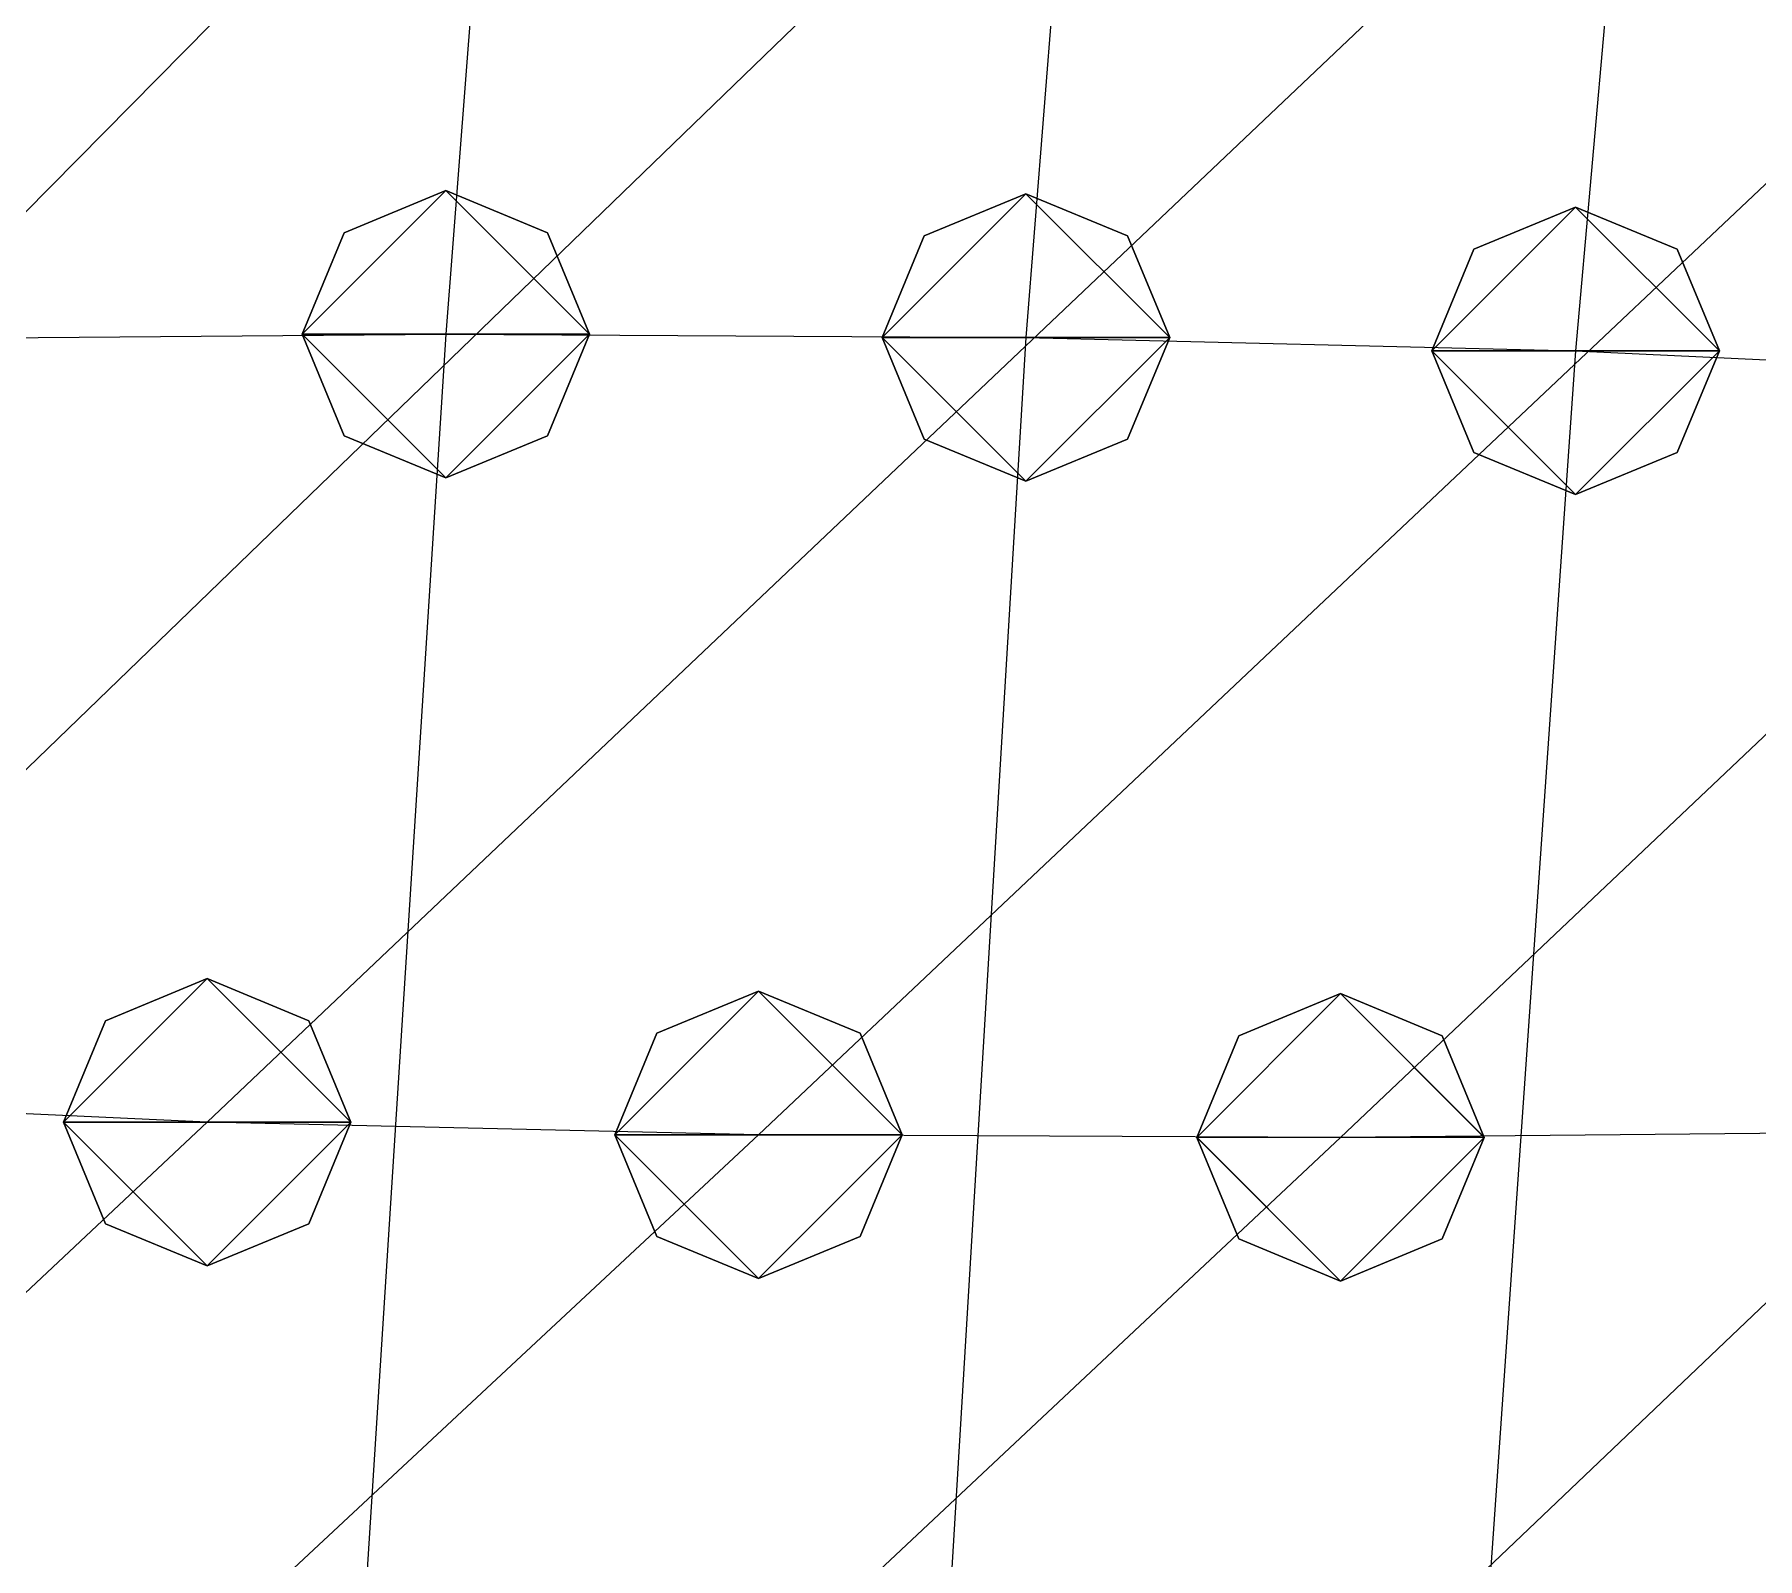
# Model space of a CAD drawing. Header units: metres. Extents: x -59 to 99, y -54 to 55.
# Drawn here: x 7.92 to 19.9, y 0.35 to 10.95 of the extents above; entities that cross this region are included whole.
import ezdxf

# ---------------------------------------------------------------- set-up
doc = ezdxf.new("R2010")
doc.units = ezdxf.units.M

msp = doc.modelspace()

# ---------------------------------------------------------------- linework, layer by layer
for p, q in [((11.635449, 19.904243, -219.31645), (10.779234, 8.866619, -220.76152)), ((15.691534, 19.933472, -219.74156), (14.815187, 8.844025, -220.44565)), ((19.621841, 19.886215, -219.08295), (18.639057, 8.751797, -219.14565)), ((12.651127, 14.573345, -143.04832), (2.0140438, 3.801548, -148.28513)), ((16.645351, 14.338593, -139.69669), (5.494644, 3.551445, -144.71585)), ((20.515675, 14.200554, -137.72739), (9.11935, 3.3832436, -142.3163)), ((24.455467, 14.157696, -137.11244), (12.954258, 3.2959137, -141.06546)), ((28.522419, 14.191643, -137.58893), (17.003136, 3.2785492, -140.80731)), ((10.779234, 9.866619, -220.76135), (10.072127, 9.573726, -220.7614)), ((10.779234, 9.866619, -220.76135), (10.072127, 9.573726, -220.7614)), ((10.779234, 9.866619, -220.76135), (10.072127, 9.573726, -220.7614)), ((10.779234, 9.866619, -220.76135), (10.072127, 9.573726, -220.7614)), ((11.4863405, 9.573726, -220.7614), (10.779234, 9.866619, -220.76135)), ((11.4863405, 9.573726, -220.7614), (10.779234, 9.866619, -220.76135)), ((11.4863405, 9.573726, -220.7614), (10.779234, 9.866619, -220.76135)), ((11.4863405, 9.573726, -220.7614), (10.779234, 9.866619, -220.76135)), ((14.815187, 9.844025, -220.44548), (14.108081, 9.551131, -220.44553)), ((14.815187, 9.844025, -220.44548), (14.108081, 9.551131, -220.44553)), ((14.815187, 9.844025, -220.44548), (14.108081, 9.551131, -220.44553)), ((14.815187, 9.844025, -220.44548), (14.108081, 9.551131, -220.44553)), ((15.522294, 9.551131, -220.44553), (14.815187, 9.844025, -220.44548)), ((15.522294, 9.551131, -220.44553), (14.815187, 9.844025, -220.44548)), ((15.522294, 9.551131, -220.44553), (14.815187, 9.844025, -220.44548)), ((15.522294, 9.551131, -220.44553), (14.815187, 9.844025, -220.44548)), ((18.639057, 9.751797, -219.14548), (17.93195, 9.458903, -219.14552)), ((18.639057, 9.751797, -219.14548), (17.93195, 9.458903, -219.14552)), ((18.639057, 9.751797, -219.14548), (17.93195, 9.458903, -219.14552)), ((18.639057, 9.751797, -219.14548), (17.93195, 9.458903, -219.14552)), ((19.346165, 9.458903, -219.14552), (18.639057, 9.751797, -219.14548)), ((19.346165, 9.458903, -219.14552), (18.639057, 9.751797, -219.14548)), ((19.346165, 9.458903, -219.14552), (18.639057, 9.751797, -219.14548)), ((19.346165, 9.458903, -219.14552), (18.639057, 9.751797, -219.14548)), ((10.072127, 9.573726, -220.7614), (9.779234, 8.866619, -220.76152)), ((10.072127, 9.573726, -220.7614), (9.779234, 8.866619, -220.76152)), ((10.072127, 9.573726, -220.7614), (9.779234, 8.866619, -220.76152)), ((10.072127, 9.573726, -220.7614), (9.779234, 8.866619, -220.76152)), ((11.779234, 8.866619, -220.76152), (11.4863405, 9.573726, -220.7614)), ((11.779234, 8.866619, -220.76152), (11.4863405, 9.573726, -220.7614)), ((11.779234, 8.866619, -220.76152), (11.4863405, 9.573726, -220.7614)), ((11.779234, 8.866619, -220.76152), (11.4863405, 9.573726, -220.7614)), ((14.108081, 9.551131, -220.44553), (13.815187, 8.844025, -220.44565)), ((14.108081, 9.551131, -220.44553), (13.815187, 8.844025, -220.44565)), ((14.108081, 9.551131, -220.44553), (13.815187, 8.844025, -220.44565)), ((14.108081, 9.551131, -220.44553), (13.815187, 8.844025, -220.44565)), ((15.815187, 8.844025, -220.44565), (15.522294, 9.551131, -220.44553)), ((15.815187, 8.844025, -220.44565), (15.522294, 9.551131, -220.44553)), ((15.815187, 8.844025, -220.44565), (15.522294, 9.551131, -220.44553)), ((15.815187, 8.844025, -220.44565), (15.522294, 9.551131, -220.44553)), ((17.93195, 9.458903, -219.14552), (17.639057, 8.751797, -219.14565)), ((17.93195, 9.458903, -219.14552), (17.639057, 8.751797, -219.14565)), ((17.93195, 9.458903, -219.14552), (17.639057, 8.751797, -219.14565)), ((17.93195, 9.458903, -219.14552), (17.639057, 8.751797, -219.14565)), ((19.639057, 8.751797, -219.14565), (19.346165, 9.458903, -219.14552)), ((19.639057, 8.751797, -219.14565), (19.346165, 9.458903, -219.14552)), ((19.639057, 8.751797, -219.14565), (19.346165, 9.458903, -219.14552)), ((19.639057, 8.751797, -219.14565), (19.346165, 9.458903, -219.14552)), ((6.5865192, 8.833115, -220.28839), (10.779234, 8.866619, -220.76152)), ((9.779234, 8.866619, -220.76152), (10.072127, 8.1595125, -220.76164)), ((9.779234, 8.866619, -220.76152), (10.072127, 8.1595125, -220.76164)), ((9.779234, 8.866619, -220.76152), (10.072127, 8.1595125, -220.76164)), ((9.779234, 8.866619, -220.76152), (10.072127, 8.1595125, -220.76164)), ((10.779234, 8.866619, -220.76152), (10.081856, -2.1154022, -222.99763)), ((10.779234, 8.866619, -220.76152), (14.815187, 8.844025, -220.44565)), ((11.4863405, 8.1595125, -220.76164), (11.779234, 8.866619, -220.76152)), ((11.4863405, 8.1595125, -220.76164), (11.779234, 8.866619, -220.76152)), ((11.4863405, 8.1595125, -220.76164), (11.779234, 8.866619, -220.76152)), ((11.4863405, 8.1595125, -220.76164), (11.779234, 8.866619, -220.76152)), ((13.815187, 8.844025, -220.44565), (14.108081, 8.136918, -220.44577)), ((13.815187, 8.844025, -220.44565), (14.108081, 8.136918, -220.44577)), ((13.815187, 8.844025, -220.44565), (14.108081, 8.136918, -220.44577)), ((13.815187, 8.844025, -220.44565), (14.108081, 8.136918, -220.44577)), ((14.815187, 8.844025, -220.44565), (14.152706, -2.1760712, -222.13643)), ((14.815187, 8.844025, -220.44565), (18.639057, 8.751797, -219.14565)), ((15.522294, 8.136918, -220.44577), (15.815187, 8.844025, -220.44565)), ((15.522294, 8.136918, -220.44577), (15.815187, 8.844025, -220.44565)), ((15.522294, 8.136918, -220.44577), (15.815187, 8.844025, -220.44565)), ((15.522294, 8.136918, -220.44577), (15.815187, 8.844025, -220.44565)), ((17.639057, 8.751797, -219.14565), (17.93195, 8.04469, -219.14577)), ((17.639057, 8.751797, -219.14565), (17.93195, 8.04469, -219.14577)), ((17.639057, 8.751797, -219.14565), (17.93195, 8.04469, -219.14577)), ((17.639057, 8.751797, -219.14565), (17.93195, 8.04469, -219.14577)), ((18.639057, 8.751797, -219.14565), (17.867588, -2.3018188, -220.35703)), ((18.639057, 8.751797, -219.14565), (22.253159, 8.579895, -216.6999)), ((19.346165, 8.04469, -219.14577), (19.639057, 8.751797, -219.14565)), ((19.346165, 8.04469, -219.14577), (19.639057, 8.751797, -219.14565)), ((19.346165, 8.04469, -219.14577), (19.639057, 8.751797, -219.14565)), ((19.346165, 8.04469, -219.14577), (19.639057, 8.751797, -219.14565)), ((10.072127, 8.1595125, -220.76164), (10.779234, 7.866619, -220.76169)), ((10.072127, 8.1595125, -220.76164), (10.779234, 7.866619, -220.76169)), ((10.072127, 8.1595125, -220.76164), (10.779234, 7.866619, -220.76169)), ((10.072127, 8.1595125, -220.76164), (10.779234, 7.866619, -220.76169)), ((10.779234, 7.866619, -220.76169), (11.4863405, 8.1595125, -220.76164)), ((10.779234, 7.866619, -220.76169), (11.4863405, 8.1595125, -220.76164)), ((10.779234, 7.866619, -220.76169), (11.4863405, 8.1595125, -220.76164)), ((10.779234, 7.866619, -220.76169), (11.4863405, 8.1595125, -220.76164)), ((14.108081, 8.136918, -220.44577), (14.815187, 7.8440247, -220.44582)), ((14.108081, 8.136918, -220.44577), (14.815187, 7.8440247, -220.44582)), ((14.108081, 8.136918, -220.44577), (14.815187, 7.8440247, -220.44582)), ((14.108081, 8.136918, -220.44577), (14.815187, 7.8440247, -220.44582)), ((14.815187, 7.8440247, -220.44582), (15.522294, 8.136918, -220.44577)), ((14.815187, 7.8440247, -220.44582), (15.522294, 8.136918, -220.44577)), ((14.815187, 7.8440247, -220.44582), (15.522294, 8.136918, -220.44577)), ((14.815187, 7.8440247, -220.44582), (15.522294, 8.136918, -220.44577)), ((17.93195, 8.04469, -219.14577), (18.639057, 7.7517967, -219.14581)), ((17.93195, 8.04469, -219.14577), (18.639057, 7.7517967, -219.14581)), ((17.93195, 8.04469, -219.14577), (18.639057, 7.7517967, -219.14581)), ((17.93195, 8.04469, -219.14577), (18.639057, 7.7517967, -219.14581)), ((18.639057, 7.7517967, -219.14581), (19.346165, 8.04469, -219.14577)), ((18.639057, 7.7517967, -219.14581), (19.346165, 8.04469, -219.14577)), ((18.639057, 7.7517967, -219.14581), (19.346165, 8.04469, -219.14577)), ((18.639057, 7.7517967, -219.14581), (19.346165, 8.04469, -219.14577)), ((9.11935, 4.3832436, -142.31613), (8.412244, 4.09035, -142.31618)), ((9.11935, 4.3832436, -142.31613), (8.412244, 4.09035, -142.31618)), ((9.11935, 4.3832436, -142.31613), (8.412244, 4.09035, -142.31618)), ((9.11935, 4.3832436, -142.31613), (8.412244, 4.09035, -142.31618)), ((9.826457, 4.09035, -142.31618), (9.11935, 4.3832436, -142.31613)), ((9.826457, 4.09035, -142.31618), (9.11935, 4.3832436, -142.31613)), ((9.826457, 4.09035, -142.31618), (9.11935, 4.3832436, -142.31613)), ((9.826457, 4.09035, -142.31618), (9.11935, 4.3832436, -142.31613)), ((12.954258, 4.2959137, -141.06529), (12.247151, 4.0030203, -141.06534)), ((12.954258, 4.2959137, -141.06529), (12.247151, 4.0030203, -141.06534)), ((12.954258, 4.2959137, -141.06529), (12.247151, 4.0030203, -141.06534)), ((12.954258, 4.2959137, -141.06529), (12.247151, 4.0030203, -141.06534)), ((13.661365, 4.0030203, -141.06534), (12.954258, 4.2959137, -141.06529)), ((13.661365, 4.0030203, -141.06534), (12.954258, 4.2959137, -141.06529)), ((13.661365, 4.0030203, -141.06534), (12.954258, 4.2959137, -141.06529)), ((13.661365, 4.0030203, -141.06534), (12.954258, 4.2959137, -141.06529)), ((17.003136, 4.278549, -140.80714), (16.296028, 3.9856558, -140.80719)), ((17.003136, 4.278549, -140.80714), (16.296028, 3.9856558, -140.80719)), ((17.003136, 4.278549, -140.80714), (16.296028, 3.9856558, -140.80719)), ((17.003136, 4.278549, -140.80714), (16.296028, 3.9856558, -140.80719)), ((17.710243, 3.9856558, -140.80719), (17.003136, 4.278549, -140.80714)), ((17.710243, 3.9856558, -140.80719), (17.003136, 4.278549, -140.80714)), ((17.710243, 3.9856558, -140.80719), (17.003136, 4.278549, -140.80714)), ((17.710243, 3.9856558, -140.80719), (17.003136, 4.278549, -140.80714)), ((8.412244, 4.09035, -142.31618), (8.11935, 3.3832436, -142.3163)), ((8.412244, 4.09035, -142.31618), (8.11935, 3.3832436, -142.3163)), ((8.412244, 4.09035, -142.31618), (8.11935, 3.3832436, -142.3163)), ((8.412244, 4.09035, -142.31618), (8.11935, 3.3832436, -142.3163)), ((10.11935, 3.3832436, -142.3163), (9.826457, 4.09035, -142.31618)), ((10.11935, 3.3832436, -142.3163), (9.826457, 4.09035, -142.31618)), ((10.11935, 3.3832436, -142.3163), (9.826457, 4.09035, -142.31618)), ((10.11935, 3.3832436, -142.3163), (9.826457, 4.09035, -142.31618)), ((12.247151, 4.0030203, -141.06534), (11.954258, 3.2959137, -141.06546)), ((12.247151, 4.0030203, -141.06534), (11.954258, 3.2959137, -141.06546)), ((12.247151, 4.0030203, -141.06534), (11.954258, 3.2959137, -141.06546)), ((12.247151, 4.0030203, -141.06534), (11.954258, 3.2959137, -141.06546)), ((13.954258, 3.2959137, -141.06546), (13.661365, 4.0030203, -141.06534)), ((13.954258, 3.2959137, -141.06546), (13.661365, 4.0030203, -141.06534)), ((13.954258, 3.2959137, -141.06546), (13.661365, 4.0030203, -141.06534)), ((13.954258, 3.2959137, -141.06546), (13.661365, 4.0030203, -141.06534)), ((16.296028, 3.9856558, -140.80719), (16.003136, 3.2785492, -140.80731)), ((16.296028, 3.9856558, -140.80719), (16.003136, 3.2785492, -140.80731)), ((16.296028, 3.9856558, -140.80719), (16.003136, 3.2785492, -140.80731)), ((16.296028, 3.9856558, -140.80719), (16.003136, 3.2785492, -140.80731)), ((18.003136, 3.2785492, -140.80731), (17.710243, 3.9856558, -140.80719)), ((18.003136, 3.2785492, -140.80731), (17.710243, 3.9856558, -140.80719)), ((18.003136, 3.2785492, -140.80731), (17.710243, 3.9856558, -140.80719)), ((18.003136, 3.2785492, -140.80731), (17.710243, 3.9856558, -140.80719)), ((9.11935, 3.3832436, -142.3163), (5.494644, 3.551445, -144.71585)), ((9.11935, 3.3832436, -142.3163), (-2.488636, -7.5126953, -145.75476)), ((8.11935, 3.3832436, -142.3163), (8.412244, 2.6761367, -142.31642)), ((8.11935, 3.3832436, -142.3163), (8.412244, 2.6761367, -142.31642)), ((8.11935, 3.3832436, -142.3163), (8.412244, 2.6761367, -142.31642)), ((8.11935, 3.3832436, -142.3163), (8.412244, 2.6761367, -142.31642)), ((12.954258, 3.2959137, -141.06546), (9.11935, 3.3832436, -142.3163)), ((9.826457, 2.676137, -142.31642), (10.11935, 3.3832436, -142.3163)), ((9.826457, 2.676137, -142.31642), (10.11935, 3.3832436, -142.3163)), ((9.826457, 2.676137, -142.31642), (10.11935, 3.3832436, -142.3163)), ((9.826457, 2.676137, -142.31642), (10.11935, 3.3832436, -142.3163)), ((12.954258, 3.2959137, -141.06546), (1.2380028, -7.633728, -144.02412)), ((17.003136, 3.2785492, -140.80731), (5.322769, -7.6894264, -143.2201)), ((21.212288, 3.3174706, -141.35335), (9.658291, -7.692051, -143.17447)), ((11.954258, 3.2959137, -141.06546), (12.247151, 2.5888069, -141.06558)), ((11.954258, 3.2959137, -141.06546), (12.247151, 2.5888069, -141.06558)), ((11.954258, 3.2959137, -141.06546), (12.247151, 2.5888069, -141.06558)), ((11.954258, 3.2959137, -141.06546), (12.247151, 2.5888069, -141.06558)), ((17.003136, 3.2785492, -140.80731), (12.954258, 3.2959137, -141.06546)), ((13.661365, 2.588807, -141.06558), (13.954258, 3.2959137, -141.06546)), ((13.661365, 2.588807, -141.06558), (13.954258, 3.2959137, -141.06546)), ((13.661365, 2.588807, -141.06558), (13.954258, 3.2959137, -141.06546)), ((13.661365, 2.588807, -141.06558), (13.954258, 3.2959137, -141.06546)), ((16.003136, 3.2785492, -140.80731), (16.296028, 2.5714424, -140.80743)), ((16.003136, 3.2785492, -140.80731), (16.296028, 2.5714424, -140.80743)), ((16.003136, 3.2785492, -140.80731), (16.296028, 2.5714424, -140.80743)), ((16.003136, 3.2785492, -140.80731), (16.296028, 2.5714424, -140.80743)), ((21.212288, 3.3174706, -141.35335), (17.003136, 3.2785492, -140.80731)), ((17.710243, 2.5714426, -140.80743), (18.003136, 3.2785492, -140.80731)), ((17.710243, 2.5714426, -140.80743), (18.003136, 3.2785492, -140.80731)), ((17.710243, 2.5714426, -140.80743), (18.003136, 3.2785492, -140.80731)), ((17.710243, 2.5714426, -140.80743), (18.003136, 3.2785492, -140.80731)), ((8.412244, 2.6761367, -142.31642), (9.11935, 2.3832436, -142.31647)), ((8.412244, 2.6761367, -142.31642), (9.11935, 2.3832436, -142.31647)), ((8.412244, 2.6761367, -142.31642), (9.11935, 2.3832436, -142.31647)), ((8.412244, 2.6761367, -142.31642), (9.11935, 2.3832436, -142.31647)), ((9.11935, 2.3832436, -142.31647), (9.826457, 2.676137, -142.31642)), ((9.11935, 2.3832436, -142.31647), (9.826457, 2.676137, -142.31642)), ((9.11935, 2.3832436, -142.31647), (9.826457, 2.676137, -142.31642)), ((9.11935, 2.3832436, -142.31647), (9.826457, 2.676137, -142.31642)), ((12.247151, 2.5888069, -141.06558), (12.954258, 2.2959137, -141.06563)), ((12.247151, 2.5888069, -141.06558), (12.954258, 2.2959137, -141.06563)), ((12.247151, 2.5888069, -141.06558), (12.954258, 2.2959137, -141.06563)), ((12.247151, 2.5888069, -141.06558), (12.954258, 2.2959137, -141.06563)), ((12.954258, 2.2959137, -141.06563), (13.661365, 2.588807, -141.06558)), ((12.954258, 2.2959137, -141.06563), (13.661365, 2.588807, -141.06558)), ((12.954258, 2.2959137, -141.06563), (13.661365, 2.588807, -141.06558)), ((12.954258, 2.2959137, -141.06563), (13.661365, 2.588807, -141.06558)), ((16.296028, 2.5714424, -140.80743), (17.003136, 2.2785492, -140.80748)), ((16.296028, 2.5714424, -140.80743), (17.003136, 2.2785492, -140.80748)), ((16.296028, 2.5714424, -140.80743), (17.003136, 2.2785492, -140.80748)), ((16.296028, 2.5714424, -140.80743), (17.003136, 2.2785492, -140.80748)), ((17.003136, 2.2785492, -140.80748), (17.710243, 2.5714426, -140.80743)), ((17.003136, 2.2785492, -140.80748), (17.710243, 2.5714426, -140.80743)), ((17.003136, 2.2785492, -140.80748), (17.710243, 2.5714426, -140.80743)), ((17.003136, 2.2785492, -140.80748), (17.710243, 2.5714426, -140.80743))]:
    msp.add_line(p, q)
for points in [[(9.779234, 8.866619, -220.76152), (10.072127, 9.573726, -220.7614), (10.779234, 9.866619, -220.76135), (10.779334, 9.866719, -220.76125)], [(9.779234, 8.866619, -220.76152), (10.072127, 9.573726, -220.7614), (10.779234, 9.866619, -220.76135), (10.779334, 9.866719, -220.76125)], [(9.779234, 8.866619, -220.76152), (10.072127, 9.573726, -220.7614), (10.779234, 9.866619, -220.76135), (10.779334, 9.866719, -220.76125)], [(9.779234, 8.866619, -220.76152), (10.072127, 9.573726, -220.7614), (10.779234, 9.866619, -220.76135), (10.779334, 9.866719, -220.76125)], [(9.779234, 8.866619, -220.76152), (10.779234, 9.866619, -220.76135), (11.779234, 8.866619, -220.76152), (11.779334, 8.866719, -220.76141)], [(9.779234, 8.866619, -220.76152), (10.779234, 9.866619, -220.76135), (11.779234, 8.866619, -220.76152), (11.779334, 8.866719, -220.76141)], [(9.779234, 8.866619, -220.76152), (10.779234, 9.866619, -220.76135), (11.779234, 8.866619, -220.76152), (11.779334, 8.866719, -220.76141)], [(9.779234, 8.866619, -220.76152), (10.779234, 9.866619, -220.76135), (11.779234, 8.866619, -220.76152), (11.779334, 8.866719, -220.76141)], [(10.779234, 9.866619, -220.76135), (11.4863405, 9.573726, -220.7614), (11.779234, 8.866619, -220.76152), (11.779334, 8.866719, -220.76141)], [(10.779234, 9.866619, -220.76135), (11.4863405, 9.573726, -220.7614), (11.779234, 8.866619, -220.76152), (11.779334, 8.866719, -220.76141)], [(10.779234, 9.866619, -220.76135), (11.4863405, 9.573726, -220.7614), (11.779234, 8.866619, -220.76152), (11.779334, 8.866719, -220.76141)], [(10.779234, 9.866619, -220.76135), (11.4863405, 9.573726, -220.7614), (11.779234, 8.866619, -220.76152), (11.779334, 8.866719, -220.76141)], [(13.815187, 8.844025, -220.44565), (14.108081, 9.551131, -220.44553), (14.815187, 9.844025, -220.44548), (14.815288, 9.844125, -220.44537)], [(13.815187, 8.844025, -220.44565), (14.108081, 9.551131, -220.44553), (14.815187, 9.844025, -220.44548), (14.815288, 9.844125, -220.44537)], [(13.815187, 8.844025, -220.44565), (14.108081, 9.551131, -220.44553), (14.815187, 9.844025, -220.44548), (14.815288, 9.844125, -220.44537)], [(13.815187, 8.844025, -220.44565), (14.108081, 9.551131, -220.44553), (14.815187, 9.844025, -220.44548), (14.815288, 9.844125, -220.44537)], [(13.815187, 8.844025, -220.44565), (14.815187, 9.844025, -220.44548), (15.815187, 8.844025, -220.44565), (15.815288, 8.844125, -220.44554)], [(13.815187, 8.844025, -220.44565), (14.815187, 9.844025, -220.44548), (15.815187, 8.844025, -220.44565), (15.815288, 8.844125, -220.44554)], [(13.815187, 8.844025, -220.44565), (14.815187, 9.844025, -220.44548), (15.815187, 8.844025, -220.44565), (15.815288, 8.844125, -220.44554)], [(13.815187, 8.844025, -220.44565), (14.815187, 9.844025, -220.44548), (15.815187, 8.844025, -220.44565), (15.815288, 8.844125, -220.44554)], [(14.815187, 9.844025, -220.44548), (15.522294, 9.551131, -220.44553), (15.815187, 8.844025, -220.44565), (15.815288, 8.844125, -220.44554)], [(14.815187, 9.844025, -220.44548), (15.522294, 9.551131, -220.44553), (15.815187, 8.844025, -220.44565), (15.815288, 8.844125, -220.44554)], [(14.815187, 9.844025, -220.44548), (15.522294, 9.551131, -220.44553), (15.815187, 8.844025, -220.44565), (15.815288, 8.844125, -220.44554)], [(14.815187, 9.844025, -220.44548), (15.522294, 9.551131, -220.44553), (15.815187, 8.844025, -220.44565), (15.815288, 8.844125, -220.44554)], [(17.639057, 8.751797, -219.14565), (17.93195, 9.458903, -219.14552), (18.639057, 9.751797, -219.14548), (18.639156, 9.751897, -219.14537)], [(17.639057, 8.751797, -219.14565), (17.93195, 9.458903, -219.14552), (18.639057, 9.751797, -219.14548), (18.639156, 9.751897, -219.14537)], [(17.639057, 8.751797, -219.14565), (17.93195, 9.458903, -219.14552), (18.639057, 9.751797, -219.14548), (18.639156, 9.751897, -219.14537)], [(17.639057, 8.751797, -219.14565), (17.93195, 9.458903, -219.14552), (18.639057, 9.751797, -219.14548), (18.639156, 9.751897, -219.14537)], [(17.639057, 8.751797, -219.14565), (18.639057, 9.751797, -219.14548), (19.639057, 8.751797, -219.14565), (19.639156, 8.751897, -219.14554)], [(17.639057, 8.751797, -219.14565), (18.639057, 9.751797, -219.14548), (19.639057, 8.751797, -219.14565), (19.639156, 8.751897, -219.14554)], [(17.639057, 8.751797, -219.14565), (18.639057, 9.751797, -219.14548), (19.639057, 8.751797, -219.14565), (19.639156, 8.751897, -219.14554)], [(17.639057, 8.751797, -219.14565), (18.639057, 9.751797, -219.14548), (19.639057, 8.751797, -219.14565), (19.639156, 8.751897, -219.14554)], [(18.639057, 9.751797, -219.14548), (19.346165, 9.458903, -219.14552), (19.639057, 8.751797, -219.14565), (19.639156, 8.751897, -219.14554)], [(18.639057, 9.751797, -219.14548), (19.346165, 9.458903, -219.14552), (19.639057, 8.751797, -219.14565), (19.639156, 8.751897, -219.14554)], [(18.639057, 9.751797, -219.14548), (19.346165, 9.458903, -219.14552), (19.639057, 8.751797, -219.14565), (19.639156, 8.751897, -219.14554)], [(18.639057, 9.751797, -219.14548), (19.346165, 9.458903, -219.14552), (19.639057, 8.751797, -219.14565), (19.639156, 8.751897, -219.14554)], [(10.779234, 7.866619, -220.76169), (10.072127, 8.1595125, -220.76164), (9.779234, 8.866619, -220.76152), (9.779334, 8.866719, -220.76141)], [(11.779234, 8.866619, -220.76152), (10.779234, 7.866619, -220.76169), (9.779234, 8.866619, -220.76152), (9.779334, 8.866719, -220.76141)], [(10.779234, 7.866619, -220.76169), (10.072127, 8.1595125, -220.76164), (9.779234, 8.866619, -220.76152), (9.779334, 8.866719, -220.76141)], [(11.779234, 8.866619, -220.76152), (10.779234, 7.866619, -220.76169), (9.779234, 8.866619, -220.76152), (9.779334, 8.866719, -220.76141)], [(10.779234, 7.866619, -220.76169), (10.072127, 8.1595125, -220.76164), (9.779234, 8.866619, -220.76152), (9.779334, 8.866719, -220.76141)], [(11.779234, 8.866619, -220.76152), (10.779234, 7.866619, -220.76169), (9.779234, 8.866619, -220.76152), (9.779334, 8.866719, -220.76141)], [(10.779234, 7.866619, -220.76169), (10.072127, 8.1595125, -220.76164), (9.779234, 8.866619, -220.76152), (9.779334, 8.866719, -220.76141)], [(11.779234, 8.866619, -220.76152), (10.779234, 7.866619, -220.76169), (9.779234, 8.866619, -220.76152), (9.779334, 8.866719, -220.76141)], [(11.779234, 8.866619, -220.76152), (11.4863405, 8.1595125, -220.76164), (10.779234, 7.866619, -220.76169), (10.779334, 7.8667192, -220.76158)], [(11.779234, 8.866619, -220.76152), (11.4863405, 8.1595125, -220.76164), (10.779234, 7.866619, -220.76169), (10.779334, 7.8667192, -220.76158)], [(11.779234, 8.866619, -220.76152), (11.4863405, 8.1595125, -220.76164), (10.779234, 7.866619, -220.76169), (10.779334, 7.8667192, -220.76158)], [(11.779234, 8.866619, -220.76152), (11.4863405, 8.1595125, -220.76164), (10.779234, 7.866619, -220.76169), (10.779334, 7.8667192, -220.76158)], [(14.815187, 7.8440247, -220.44582), (14.108081, 8.136918, -220.44577), (13.815187, 8.844025, -220.44565), (13.815288, 8.844125, -220.44554)], [(15.815187, 8.844025, -220.44565), (14.815187, 7.8440247, -220.44582), (13.815187, 8.844025, -220.44565), (13.815288, 8.844125, -220.44554)], [(14.815187, 7.8440247, -220.44582), (14.108081, 8.136918, -220.44577), (13.815187, 8.844025, -220.44565), (13.815288, 8.844125, -220.44554)], [(15.815187, 8.844025, -220.44565), (14.815187, 7.8440247, -220.44582), (13.815187, 8.844025, -220.44565), (13.815288, 8.844125, -220.44554)], [(14.815187, 7.8440247, -220.44582), (14.108081, 8.136918, -220.44577), (13.815187, 8.844025, -220.44565), (13.815288, 8.844125, -220.44554)], [(15.815187, 8.844025, -220.44565), (14.815187, 7.8440247, -220.44582), (13.815187, 8.844025, -220.44565), (13.815288, 8.844125, -220.44554)], [(14.815187, 7.8440247, -220.44582), (14.108081, 8.136918, -220.44577), (13.815187, 8.844025, -220.44565), (13.815288, 8.844125, -220.44554)], [(15.815187, 8.844025, -220.44565), (14.815187, 7.8440247, -220.44582), (13.815187, 8.844025, -220.44565), (13.815288, 8.844125, -220.44554)], [(15.815187, 8.844025, -220.44565), (15.522294, 8.136918, -220.44577), (14.815187, 7.8440247, -220.44582), (14.815288, 7.844125, -220.44571)], [(15.815187, 8.844025, -220.44565), (15.522294, 8.136918, -220.44577), (14.815187, 7.8440247, -220.44582), (14.815288, 7.844125, -220.44571)], [(15.815187, 8.844025, -220.44565), (15.522294, 8.136918, -220.44577), (14.815187, 7.8440247, -220.44582), (14.815288, 7.844125, -220.44571)], [(15.815187, 8.844025, -220.44565), (15.522294, 8.136918, -220.44577), (14.815187, 7.8440247, -220.44582), (14.815288, 7.844125, -220.44571)], [(18.639057, 7.7517967, -219.14581), (17.93195, 8.04469, -219.14577), (17.639057, 8.751797, -219.14565), (17.639156, 8.751897, -219.14554)], [(19.639057, 8.751797, -219.14565), (18.639057, 7.7517967, -219.14581), (17.639057, 8.751797, -219.14565), (17.639156, 8.751897, -219.14554)], [(18.639057, 7.7517967, -219.14581), (17.93195, 8.04469, -219.14577), (17.639057, 8.751797, -219.14565), (17.639156, 8.751897, -219.14554)], [(19.639057, 8.751797, -219.14565), (18.639057, 7.7517967, -219.14581), (17.639057, 8.751797, -219.14565), (17.639156, 8.751897, -219.14554)], [(18.639057, 7.7517967, -219.14581), (17.93195, 8.04469, -219.14577), (17.639057, 8.751797, -219.14565), (17.639156, 8.751897, -219.14554)], [(19.639057, 8.751797, -219.14565), (18.639057, 7.7517967, -219.14581), (17.639057, 8.751797, -219.14565), (17.639156, 8.751897, -219.14554)], [(18.639057, 7.7517967, -219.14581), (17.93195, 8.04469, -219.14577), (17.639057, 8.751797, -219.14565), (17.639156, 8.751897, -219.14554)], [(19.639057, 8.751797, -219.14565), (18.639057, 7.7517967, -219.14581), (17.639057, 8.751797, -219.14565), (17.639156, 8.751897, -219.14554)], [(19.639057, 8.751797, -219.14565), (19.346165, 8.04469, -219.14577), (18.639057, 7.7517967, -219.14581), (18.639156, 7.751897, -219.1457)], [(19.639057, 8.751797, -219.14565), (19.346165, 8.04469, -219.14577), (18.639057, 7.7517967, -219.14581), (18.639156, 7.751897, -219.1457)], [(19.639057, 8.751797, -219.14565), (19.346165, 8.04469, -219.14577), (18.639057, 7.7517967, -219.14581), (18.639156, 7.751897, -219.1457)], [(19.639057, 8.751797, -219.14565), (19.346165, 8.04469, -219.14577), (18.639057, 7.7517967, -219.14581), (18.639156, 7.751897, -219.1457)], [(8.11935, 3.3832436, -142.3163), (8.412244, 4.09035, -142.31618), (9.11935, 4.3832436, -142.31613), (9.119451, 4.3833437, -142.31602)], [(8.11935, 3.3832436, -142.3163), (8.412244, 4.09035, -142.31618), (9.11935, 4.3832436, -142.31613), (9.119451, 4.3833437, -142.31602)], [(8.11935, 3.3832436, -142.3163), (8.412244, 4.09035, -142.31618), (9.11935, 4.3832436, -142.31613), (9.119451, 4.3833437, -142.31602)], [(8.11935, 3.3832436, -142.3163), (8.412244, 4.09035, -142.31618), (9.11935, 4.3832436, -142.31613), (9.119451, 4.3833437, -142.31602)], [(8.11935, 3.3832436, -142.3163), (9.11935, 4.3832436, -142.31613), (10.11935, 3.3832436, -142.3163), (10.119451, 3.3833435, -142.3162)], [(8.11935, 3.3832436, -142.3163), (9.11935, 4.3832436, -142.31613), (10.11935, 3.3832436, -142.3163), (10.119451, 3.3833435, -142.3162)], [(8.11935, 3.3832436, -142.3163), (9.11935, 4.3832436, -142.31613), (10.11935, 3.3832436, -142.3163), (10.119451, 3.3833435, -142.3162)], [(8.11935, 3.3832436, -142.3163), (9.11935, 4.3832436, -142.31613), (10.11935, 3.3832436, -142.3163), (10.119451, 3.3833435, -142.3162)], [(9.11935, 4.3832436, -142.31613), (9.826457, 4.09035, -142.31618), (10.11935, 3.3832436, -142.3163), (10.119451, 3.3833435, -142.3162)], [(9.11935, 4.3832436, -142.31613), (9.826457, 4.09035, -142.31618), (10.11935, 3.3832436, -142.3163), (10.119451, 3.3833435, -142.3162)], [(9.11935, 4.3832436, -142.31613), (9.826457, 4.09035, -142.31618), (10.11935, 3.3832436, -142.3163), (10.119451, 3.3833435, -142.3162)], [(9.11935, 4.3832436, -142.31613), (9.826457, 4.09035, -142.31618), (10.11935, 3.3832436, -142.3163), (10.119451, 3.3833435, -142.3162)], [(11.954258, 3.2959137, -141.06546), (12.247151, 4.0030203, -141.06534), (12.954258, 4.2959137, -141.06529), (12.954358, 4.296014, -141.06519)], [(11.954258, 3.2959137, -141.06546), (12.247151, 4.0030203, -141.06534), (12.954258, 4.2959137, -141.06529), (12.954358, 4.296014, -141.06519)], [(11.954258, 3.2959137, -141.06546), (12.247151, 4.0030203, -141.06534), (12.954258, 4.2959137, -141.06529), (12.954358, 4.296014, -141.06519)], [(11.954258, 3.2959137, -141.06546), (12.247151, 4.0030203, -141.06534), (12.954258, 4.2959137, -141.06529), (12.954358, 4.296014, -141.06519)], [(11.954258, 3.2959137, -141.06546), (12.954258, 4.2959137, -141.06529), (13.954258, 3.2959137, -141.06546), (13.954358, 3.2960136, -141.06535)], [(11.954258, 3.2959137, -141.06546), (12.954258, 4.2959137, -141.06529), (13.954258, 3.2959137, -141.06546), (13.954358, 3.2960136, -141.06535)], [(11.954258, 3.2959137, -141.06546), (12.954258, 4.2959137, -141.06529), (13.954258, 3.2959137, -141.06546), (13.954358, 3.2960136, -141.06535)], [(11.954258, 3.2959137, -141.06546), (12.954258, 4.2959137, -141.06529), (13.954258, 3.2959137, -141.06546), (13.954358, 3.2960136, -141.06535)], [(12.954258, 4.2959137, -141.06529), (13.661365, 4.0030203, -141.06534), (13.954258, 3.2959137, -141.06546), (13.954358, 3.2960136, -141.06535)], [(12.954258, 4.2959137, -141.06529), (13.661365, 4.0030203, -141.06534), (13.954258, 3.2959137, -141.06546), (13.954358, 3.2960136, -141.06535)], [(12.954258, 4.2959137, -141.06529), (13.661365, 4.0030203, -141.06534), (13.954258, 3.2959137, -141.06546), (13.954358, 3.2960136, -141.06535)], [(12.954258, 4.2959137, -141.06529), (13.661365, 4.0030203, -141.06534), (13.954258, 3.2959137, -141.06546), (13.954358, 3.2960136, -141.06535)], [(16.003136, 3.2785492, -140.80731), (16.296028, 3.9856558, -140.80719), (17.003136, 4.278549, -140.80714), (17.003235, 4.2786493, -140.80704)], [(16.003136, 3.2785492, -140.80731), (16.296028, 3.9856558, -140.80719), (17.003136, 4.278549, -140.80714), (17.003235, 4.2786493, -140.80704)], [(16.003136, 3.2785492, -140.80731), (16.296028, 3.9856558, -140.80719), (17.003136, 4.278549, -140.80714), (17.003235, 4.2786493, -140.80704)], [(16.003136, 3.2785492, -140.80731), (16.296028, 3.9856558, -140.80719), (17.003136, 4.278549, -140.80714), (17.003235, 4.2786493, -140.80704)], [(16.003136, 3.2785492, -140.80731), (17.003136, 4.278549, -140.80714), (18.003136, 3.2785492, -140.80731), (18.003235, 3.278649, -140.8072)], [(16.003136, 3.2785492, -140.80731), (17.003136, 4.278549, -140.80714), (18.003136, 3.2785492, -140.80731), (18.003235, 3.278649, -140.8072)], [(16.003136, 3.2785492, -140.80731), (17.003136, 4.278549, -140.80714), (18.003136, 3.2785492, -140.80731), (18.003235, 3.278649, -140.8072)], [(16.003136, 3.2785492, -140.80731), (17.003136, 4.278549, -140.80714), (18.003136, 3.2785492, -140.80731), (18.003235, 3.278649, -140.8072)], [(17.003136, 4.278549, -140.80714), (17.710243, 3.9856558, -140.80719), (18.003136, 3.2785492, -140.80731), (18.003235, 3.278649, -140.8072)], [(17.003136, 4.278549, -140.80714), (17.710243, 3.9856558, -140.80719), (18.003136, 3.2785492, -140.80731), (18.003235, 3.278649, -140.8072)], [(17.003136, 4.278549, -140.80714), (17.710243, 3.9856558, -140.80719), (18.003136, 3.2785492, -140.80731), (18.003235, 3.278649, -140.8072)], [(17.003136, 4.278549, -140.80714), (17.710243, 3.9856558, -140.80719), (18.003136, 3.2785492, -140.80731), (18.003235, 3.278649, -140.8072)], [(9.11935, 2.3832436, -142.31647), (8.412244, 2.6761367, -142.31642), (8.11935, 3.3832436, -142.3163), (8.119451, 3.3833435, -142.3162)], [(10.11935, 3.3832436, -142.3163), (9.11935, 2.3832436, -142.31647), (8.11935, 3.3832436, -142.3163), (8.119451, 3.3833435, -142.3162)], [(9.11935, 2.3832436, -142.31647), (8.412244, 2.6761367, -142.31642), (8.11935, 3.3832436, -142.3163), (8.119451, 3.3833435, -142.3162)], [(10.11935, 3.3832436, -142.3163), (9.11935, 2.3832436, -142.31647), (8.11935, 3.3832436, -142.3163), (8.119451, 3.3833435, -142.3162)], [(9.11935, 2.3832436, -142.31647), (8.412244, 2.6761367, -142.31642), (8.11935, 3.3832436, -142.3163), (8.119451, 3.3833435, -142.3162)], [(10.11935, 3.3832436, -142.3163), (9.11935, 2.3832436, -142.31647), (8.11935, 3.3832436, -142.3163), (8.119451, 3.3833435, -142.3162)], [(9.11935, 2.3832436, -142.31647), (8.412244, 2.6761367, -142.31642), (8.11935, 3.3832436, -142.3163), (8.119451, 3.3833435, -142.3162)], [(10.11935, 3.3832436, -142.3163), (9.11935, 2.3832436, -142.31647), (8.11935, 3.3832436, -142.3163), (8.119451, 3.3833435, -142.3162)], [(10.11935, 3.3832436, -142.3163), (9.826457, 2.676137, -142.31642), (9.11935, 2.3832436, -142.31647), (9.119451, 2.3833435, -142.31636)], [(10.11935, 3.3832436, -142.3163), (9.826457, 2.676137, -142.31642), (9.11935, 2.3832436, -142.31647), (9.119451, 2.3833435, -142.31636)], [(10.11935, 3.3832436, -142.3163), (9.826457, 2.676137, -142.31642), (9.11935, 2.3832436, -142.31647), (9.119451, 2.3833435, -142.31636)], [(10.11935, 3.3832436, -142.3163), (9.826457, 2.676137, -142.31642), (9.11935, 2.3832436, -142.31647), (9.119451, 2.3833435, -142.31636)], [(12.954258, 2.2959137, -141.06563), (12.247151, 2.5888069, -141.06558), (11.954258, 3.2959137, -141.06546), (11.954358, 3.2960136, -141.06535)], [(13.954258, 3.2959137, -141.06546), (12.954258, 2.2959137, -141.06563), (11.954258, 3.2959137, -141.06546), (11.954358, 3.2960136, -141.06535)], [(12.954258, 2.2959137, -141.06563), (12.247151, 2.5888069, -141.06558), (11.954258, 3.2959137, -141.06546), (11.954358, 3.2960136, -141.06535)], [(13.954258, 3.2959137, -141.06546), (12.954258, 2.2959137, -141.06563), (11.954258, 3.2959137, -141.06546), (11.954358, 3.2960136, -141.06535)], [(12.954258, 2.2959137, -141.06563), (12.247151, 2.5888069, -141.06558), (11.954258, 3.2959137, -141.06546), (11.954358, 3.2960136, -141.06535)], [(13.954258, 3.2959137, -141.06546), (12.954258, 2.2959137, -141.06563), (11.954258, 3.2959137, -141.06546), (11.954358, 3.2960136, -141.06535)], [(12.954258, 2.2959137, -141.06563), (12.247151, 2.5888069, -141.06558), (11.954258, 3.2959137, -141.06546), (11.954358, 3.2960136, -141.06535)], [(13.954258, 3.2959137, -141.06546), (12.954258, 2.2959137, -141.06563), (11.954258, 3.2959137, -141.06546), (11.954358, 3.2960136, -141.06535)], [(13.954258, 3.2959137, -141.06546), (13.661365, 2.588807, -141.06558), (12.954258, 2.2959137, -141.06563), (12.954358, 2.2960136, -141.06552)], [(13.954258, 3.2959137, -141.06546), (13.661365, 2.588807, -141.06558), (12.954258, 2.2959137, -141.06563), (12.954358, 2.2960136, -141.06552)], [(13.954258, 3.2959137, -141.06546), (13.661365, 2.588807, -141.06558), (12.954258, 2.2959137, -141.06563), (12.954358, 2.2960136, -141.06552)], [(13.954258, 3.2959137, -141.06546), (13.661365, 2.588807, -141.06558), (12.954258, 2.2959137, -141.06563), (12.954358, 2.2960136, -141.06552)], [(17.003136, 2.2785492, -140.80748), (16.296028, 2.5714424, -140.80743), (16.003136, 3.2785492, -140.80731), (16.003235, 3.278649, -140.8072)], [(18.003136, 3.2785492, -140.80731), (17.003136, 2.2785492, -140.80748), (16.003136, 3.2785492, -140.80731), (16.003235, 3.278649, -140.8072)], [(17.003136, 2.2785492, -140.80748), (16.296028, 2.5714424, -140.80743), (16.003136, 3.2785492, -140.80731), (16.003235, 3.278649, -140.8072)], [(18.003136, 3.2785492, -140.80731), (17.003136, 2.2785492, -140.80748), (16.003136, 3.2785492, -140.80731), (16.003235, 3.278649, -140.8072)], [(17.003136, 2.2785492, -140.80748), (16.296028, 2.5714424, -140.80743), (16.003136, 3.2785492, -140.80731), (16.003235, 3.278649, -140.8072)], [(18.003136, 3.2785492, -140.80731), (17.003136, 2.2785492, -140.80748), (16.003136, 3.2785492, -140.80731), (16.003235, 3.278649, -140.8072)], [(17.003136, 2.2785492, -140.80748), (16.296028, 2.5714424, -140.80743), (16.003136, 3.2785492, -140.80731), (16.003235, 3.278649, -140.8072)], [(18.003136, 3.2785492, -140.80731), (17.003136, 2.2785492, -140.80748), (16.003136, 3.2785492, -140.80731), (16.003235, 3.278649, -140.8072)], [(18.003136, 3.2785492, -140.80731), (17.710243, 2.5714426, -140.80743), (17.003136, 2.2785492, -140.80748), (17.003235, 2.278649, -140.80737)], [(18.003136, 3.2785492, -140.80731), (17.710243, 2.5714426, -140.80743), (17.003136, 2.2785492, -140.80748), (17.003235, 2.278649, -140.80737)], [(18.003136, 3.2785492, -140.80731), (17.710243, 2.5714426, -140.80743), (17.003136, 2.2785492, -140.80748), (17.003235, 2.278649, -140.80737)], [(18.003136, 3.2785492, -140.80731), (17.710243, 2.5714426, -140.80743), (17.003136, 2.2785492, -140.80748), (17.003235, 2.278649, -140.80737)]]:
    msp.add_3dface(points)

doc.saveas('drawing.dxf')
